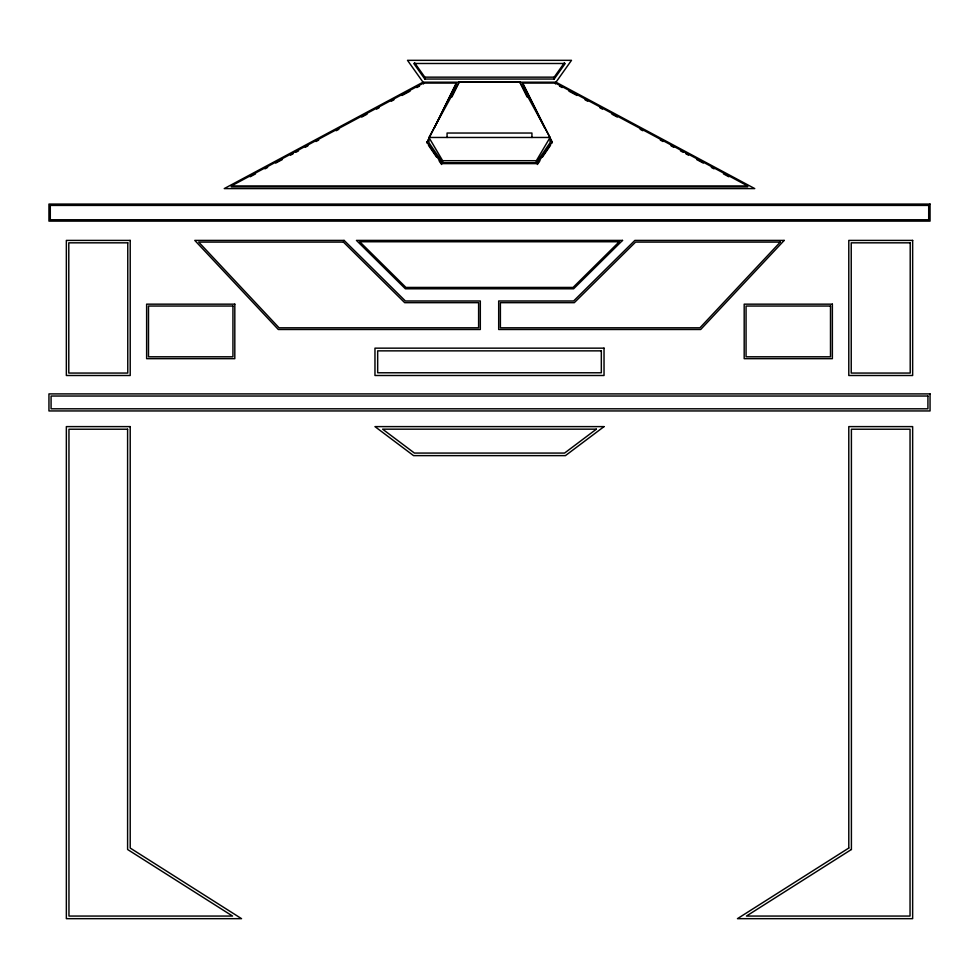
<?xml version="1.0" encoding="UTF-8"?>
<svg xmlns="http://www.w3.org/2000/svg" width="979" height="979" viewBox="0 0 979 979"><rect width="100%" height="100%" fill="white"/><g stroke="black" fill="none" stroke-linecap="round" stroke-linejoin="round"><path stroke-width="1.47" d="M428.826 138.834L426.807 142.848L456.398 83.08L423.515 83.08L231.35 185.937L231.35 186.83L747.65 186.83L747.65 185.937L555.485 83.08L522.602 83.08L544.789 128.127M434.211 128.127L456.398 83.08M451.919 96.994L459.347 81.808L519.653 81.808L550.063 137.464L550.063 142.714L536.37 162.734L442.63 162.734L428.937 142.714L428.937 137.464L459.347 81.808M536.37 162.734L536.37 160.703L550.063 137.464L428.937 137.464L442.63 160.703L442.63 162.734M522.602 83.08L552.193 141.967L537.385 163.615L441.615 163.615L426.807 141.967M537.385 164.496L539.845 160.899M542.317 157.289L550.541 145.259M554.187 79.042L565.226 63.488L413.774 63.488L424.813 79.042L554.187 79.042L554.187 77.157L564.381 62.803M555.974 82.199L571.491 60.331L407.509 60.331L423.026 82.199L555.974 82.199L754.748 188.592L224.252 188.592L423.026 82.199M250.171 176.758L255.543 173.883M264.954 168.841L267.634 167.409M275.699 163.089L282.417 159.491M290.482 155.184L293.174 153.74M295.854 152.296L298.546 150.864M305.264 147.266L307.944 145.822M316.009 141.514L318.701 140.07M336.164 130.721L338.856 129.289M361.704 117.052L367.076 114.176M376.487 109.146L379.167 107.702M391.27 101.229L393.95 99.797M402.014 95.477L410.079 91.157M416.797 87.559L419.489 86.128M414.619 62.803L424.813 77.157L554.187 77.157M442.63 160.703L536.37 160.703M231.35 185.937L747.65 185.937M559.511 86.128L562.203 87.559M568.921 91.157L576.986 95.477M585.05 99.797L587.73 101.229M599.833 107.702L602.513 109.146M611.924 114.176L617.296 117.052M640.144 129.289L642.836 130.721M660.299 140.07L662.991 141.514M671.056 145.822L673.736 147.266M680.454 150.864L683.146 152.296M685.826 153.74L688.518 155.184M696.583 159.491L703.301 163.089M711.366 167.409L714.046 168.841M723.457 173.883L728.829 176.758M428.459 145.259L436.683 157.289M439.155 160.899L441.615 164.496M550.174 138.834L552.193 142.848L552.193 141.967M527.081 96.994L519.653 81.808M555.485 83.08L555.485 83.974M531.927 137.464L531.927 133.034L447.073 133.034L447.073 137.464M424.813 77.157L424.813 79.042M423.515 83.08L423.515 83.974M780.287 242.094L699.948 327.806L500.391 327.806L500.391 302.67L574.306 302.67L635.567 242.094L780.287 242.094M784.203 240.406L700.683 329.495L498.69 329.495L498.69 300.981L573.621 300.981L634.869 240.406L784.203 240.406M619.242 241.752L573.058 287.434L405.942 287.434L359.758 241.752L619.242 241.752M622.546 240.406L573.621 288.793L405.379 288.793L356.454 240.406L622.546 240.406M596.37 429.169L564.577 453.069L414.423 453.069L382.63 429.169L596.37 429.169M604.031 426.611L565.434 455.627L413.566 455.627L374.969 426.611L604.031 426.611M848.793 848.047L737.456 918.669L912.648 918.669L912.648 426.611L848.793 426.611L848.793 848.047M851.4 849.491L746.439 916.063L910.042 916.063L910.042 429.218L851.4 429.218L851.4 849.491M930.05 204.073L48.95 204.073L48.95 221.107L930.05 221.107L930.05 204.073M928.704 205.419L50.296 205.419L50.296 219.761L928.704 219.761L928.704 205.419M130.207 240.406L66.352 240.406L66.352 375.495L130.207 375.495L130.207 240.406M344.131 240.406L194.797 240.406L278.317 329.495L480.31 329.495L480.31 300.981L405.379 300.981L344.131 240.406M912.648 240.406L848.793 240.406L848.793 375.495L912.648 375.495L912.648 240.406M343.433 242.094L198.713 242.094L279.052 327.806L478.609 327.806L478.609 302.67L404.694 302.67L343.433 242.094M127.772 242.829L68.787 242.829L68.787 373.06L127.772 373.06L127.772 242.829M910.213 242.829L851.228 242.829L851.228 373.06L910.213 373.06L910.213 242.829M234.813 304.163L146.63 304.163L146.63 358.669L234.813 358.669L234.813 304.163M832.37 304.163L744.187 304.163L744.187 358.669L832.37 358.669L832.37 304.163M232.941 306.035L148.502 306.035L148.502 356.797L232.941 356.797L232.941 306.035M830.498 306.035L746.059 306.035L746.059 356.797L830.498 356.797L830.498 306.035M604.031 348.157L374.969 348.157L374.969 375.495L604.031 375.495L604.031 348.157M601.326 350.861L377.674 350.861L377.674 372.779L601.326 372.779L601.326 350.861M930.05 393.901L48.95 393.901L48.95 410.947L930.05 410.947L930.05 393.901M927.921 396.03L51.079 396.03L51.079 408.806L927.921 408.806L927.921 396.03M130.207 426.611L66.352 426.611L66.352 918.669L241.544 918.669L130.207 848.047L130.207 426.611M127.6 429.218L68.958 429.218L68.958 916.063L232.561 916.063L127.6 849.491L127.6 429.218"/></g></svg>
